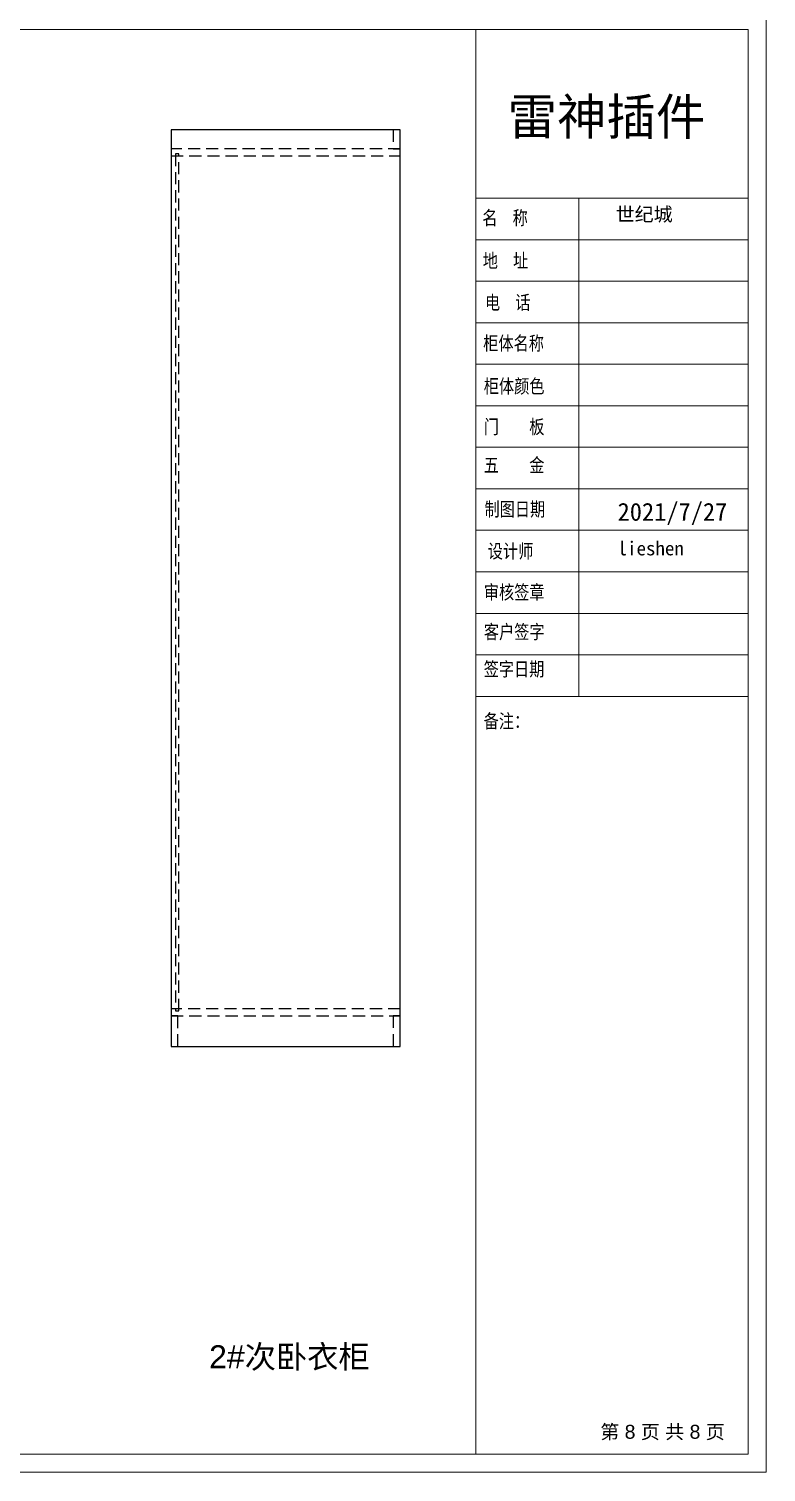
# Model space of a CAD drawing. Header units: millimetres. Extents: x -79208 to -73794, y -29321 to -23120.
# Drawn here: x -75724 to -73794, y -29321 to -25541 of the extents above; entities that cross this region are included whole.
import ezdxf
from ezdxf.enums import TextEntityAlignment as Align

# ---------------------------------------------------------------- set-up
doc = ezdxf.new("R2010")
doc.units = ezdxf.units.MM
doc.header["$LTSCALE"] = 5
doc.linetypes.add('HIDDEN', pattern=[9.525, 6.35, -3.175])
for name, color, linetype in [('图框', 7, 'Continuous'), ('文字', 2, 'Continuous'), ('柜体结构', 7, 'Continuous'), ('柜体虚线', 8, 'HIDDEN')]:
    doc.layers.add(name, color=color, linetype=linetype)
doc.styles.get("Standard").update_dxf_attribs({"font": 'arial.ttf'})
doc.styles.add('标注文字', font='simhei.ttf')
doc.styles.add('黑体', font='simhei.ttf', dxfattribs={"width": 0.8})

# ---------------------------------------------------------------- blocks, each defined once
blk = doc.blocks.new('雷神图框')
at = {"color": 4, "lineweight": 5}
for p, q in [((297.35, 210.02), (297.35, 0)), ((297.35, 0), (0, 0))]:
    blk.add_line(p, q, dxfattribs=at)
at = {"color": 0, "lineweight": 5}
for p, q in [((255.61, 207.44), (294.78, 207.44)), ((294.78, 2.58), (294.78, 207.44)), ((294.78, 2.58), (294.78, 205.24)), ((255.61, 183.21), (294.78, 183.21)), ((270.42, 183.21), (270.42, 111.55)), ((255.61, 177.23), (294.78, 177.23)), ((255.61, 171.26), (294.78, 171.26)), ((255.61, 165.29), (294.78, 165.29)), ((255.61, 159.32), (294.78, 159.32)), ((255.61, 153.35), (294.78, 153.35)), ((255.61, 147.38), (294.78, 147.38)), ((255.61, 141.41), (294.78, 141.41)), ((255.61, 135.44), (294.78, 135.44)), ((255.61, 129.46), (294.78, 129.46)), ((255.61, 123.49), (294.78, 123.49)), ((255.61, 117.52), (294.78, 117.52)), ((255.61, 111.55), (294.78, 111.55)), ((255.61, 2.58), (294.78, 2.58))]:
    blk.add_line(p, q, dxfattribs=at)
at = {"lineweight": 5}
blk.add_lwpolyline([(2.58, 207.44), (255.61, 207.44), (255.61, 2.58), (2.58, 2.58)], close=True, dxfattribs=at)
at = {"lineweight": 5, "insert": (260.16, 197.52), "char_height": 5.2168, "width": 31.2462, "attachment_point": 1}
blk.add_mtext('{\\fSimHei|b0|i0|c134|p49;雷神插件}', dxfattribs=at)
at = {"linetype": 'ByBlock', "lineweight": 5, "char_height": 2, "style": '黑体'}
for s, insert, width, attachment_point in [('{\\fSimSun|b0|i0|c134|p2;名  称    }', (256.54, 180.27), 13.888, 4), ('{\\fSimSun|b0|i0|c134|p2;地  址}', (256.6, 174.14), 7.8193, 4), ('{\\fSimSun|b0|i0|c134|p2;电  话}', (256.92, 168.1), 8.3145, 4), ('{\\fSimSun|b0|i0|c134|p2;柜体名称}', (256.67, 162.22), 10.5259, 4), ('{\\fSimSun|b0|i0|c134|p2;柜体颜色}', (256.75, 156.06), 11.2806, 4), ('{\\fSimSun|b0|i0|c134|p2;门    板}', (256.75, 150.22), 11.3071, 4), ('{\\fSimSun|b0|i0|c134|p2;五    金}', (256.75, 144.75), 10.5874, 4), ('{\\fSimSun|b0|i0|c134|p2;制图日期}', (256.85, 138.36), 10.3679, 4), ('{\\fSimSun|b0|i0|c134|p2;设计师}', (257.32, 132.33), 9.3265, 4), ('{\\fSimSun|b0|i0|c134|p2;审核签章}', (256.76, 126.43), 11.5879, 4), ('{\\fSimSun|b0|i0|c134|p2;客户签字\\P  }', (256.76, 121.84), 10.5966, 1), ('{\\fSimSun|b0|i0|c134|p2;签字日期\\P  }', (256.73, 116.48), 10.7334, 1), ('{\\fSimSun|b0|i0|c134|p2;备注：  }', (256.73, 109.01), 9.3189, 1)]:
    blk.add_mtext(s, dxfattribs=dict(at, insert=insert, width=width, attachment_point=attachment_point))
at = {"lineweight": 5, "attachment_point": 1, "style": '标注文字'}
for s, insert, char_height, width in [('世纪城', (275.72, 181.89), 2, 18.7015), ('{\\fSimSun|b0|i0|c0|p2;2021/7/27}', (275.99, 139.39), 2.5762, 17.5062), ('{\\fSimSun|b0|i0|c134|p2;lieshen}', (275.99, 133.84), 2, 11.6855)]:
    blk.add_mtext(s, dxfattribs=dict(at, insert=insert, char_height=char_height, width=width))

msp = doc.modelspace()

# ---------------------------------------------------------------- linework, layer by layer
at = {"layer": '柜体结构'}
msp.add_lwpolyline([(-75352, -28205.7), (-74752, -28205.7), (-74752, -25805.7), (-75352, -25805.7)], close=True, dxfattribs=at)
at = {"layer": '柜体虚线'}
for points in [[(-74770, -25855.7), (-74752, -25855.7), (-74752, -25805.7), (-74770, -25805.7)], [(-75352, -25873.7), (-74752, -25873.7), (-74752, -25855.7), (-75352, -25855.7)], [(-75340, -28112.7), (-75332, -28112.7), (-75332, -25868.7), (-75340, -25868.7)], [(-75352, -28125.7), (-74752, -28125.7), (-74752, -28107.7), (-75352, -28107.7)], [(-75352, -28205.7), (-75334, -28205.7), (-75334, -28125.7), (-75352, -28125.7)], [(-74770, -28205.7), (-74752, -28205.7), (-74752, -28125.7), (-74770, -28125.7)]]:
    msp.add_lwpolyline(points, close=True, dxfattribs=at)

# ---------------------------------------------------------------- block references
at = {"layer": '图框', "xscale": 18.20922131754063, "yscale": 18.20922131754063, "zscale": 18.20922131754063}
msp.add_blockref('雷神图框', (-79208.3, -29320.6), dxfattribs=at)

# ---------------------------------------------------------------- texts
at = {"layer": '图框'}
msp.add_text('第 8 页 共 8 页', height=36.418, dxfattribs=at).set_placement((-73902.1, -29244.1), align=Align.BOTTOM_RIGHT)
at = {"layer": '文字', "color": 2}
msp.add_text('2#次卧衣柜', height=60, dxfattribs=at).set_placement((-75252.4, -29048.4))

doc.saveas('drawing.dxf')
